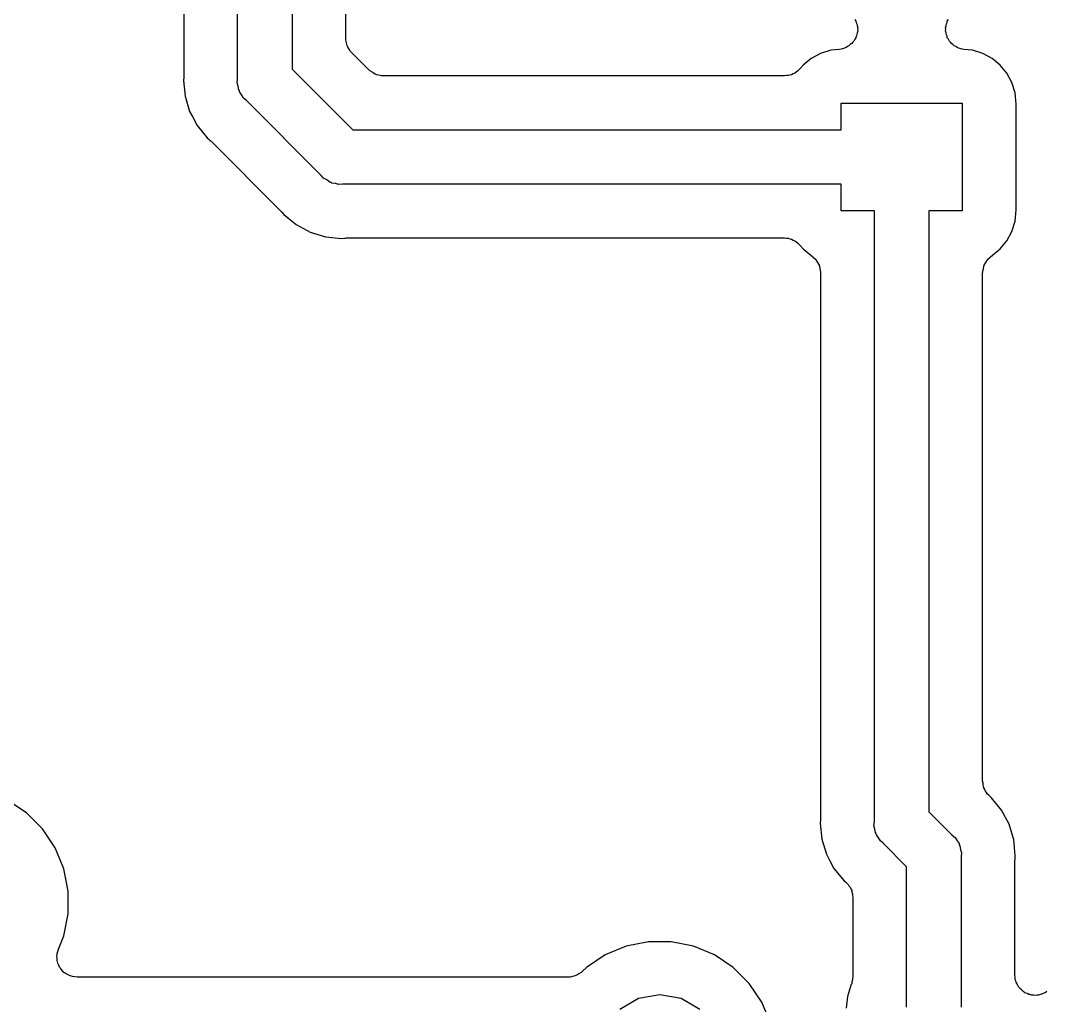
# Model space of a CAD drawing. Extents: x 91 to 190.2, y -113.9 to -59.9.
# Drawn here: x 168 to 175.64, y -82.08 to -74.74 of the extents above; entities that cross this region are included whole.
import ezdxf

# ---------------------------------------------------------------- set-up
doc = ezdxf.new("R2010")
doc.units = 0
doc.header["$MEASUREMENT"] = 0
doc.layers.add('BLACK', color=7, linetype='CONTINUOUS')

msp = doc.modelspace()

# ---------------------------------------------------------------- linework, layer by layer
at = {"layer": 'BLACK', "linetype": 'CONTINUOUS'}
for p, q in [((169.617, -75.1811), (169.617, -73.0725)), ((170.023, -73.1478), (170.023, -75.1058)), ((169.217, -73.2382), (169.217, -75.153)), ((170.423, -74.878), (170.423, -74.6963)), ((174.211, -74.7359), (174.22, -74.7481)), ((174.22, -74.7481), (174.222, -74.7592)), ((174.222, -74.7592), (174.227, -74.7696)), ((174.893, -74.7696), (174.898, -74.7592)), ((174.898, -74.7592), (174.9, -74.7481)), ((174.9, -74.7481), (174.909, -74.7359)), ((174.227, -74.7696), (174.229, -74.7843)), ((174.229, -74.8357), (174.227, -74.8504)), ((174.229, -74.7843), (174.233, -74.7986)), ((174.233, -74.8214), (174.229, -74.8357)), ((174.233, -74.7986), (174.231, -74.81)), ((174.231, -74.81), (174.233, -74.8214)), ((174.887, -74.7986), (174.891, -74.7843)), ((174.889, -74.81), (174.887, -74.7986)), ((174.887, -74.8214), (174.889, -74.81)), ((174.891, -74.8357), (174.887, -74.8214)), ((174.891, -74.7843), (174.893, -74.7696)), ((174.893, -74.8504), (174.891, -74.8357)), ((170.424, -74.8845), (170.423, -74.878)), ((170.424, -74.8911), (170.424, -74.8845)), ((170.429, -74.91), (170.424, -74.8911)), ((170.432, -74.9293), (170.429, -74.91)), ((174.197, -74.9054), (174.19, -74.9149)), ((174.205, -74.8974), (174.197, -74.9054)), ((174.211, -74.8841), (174.205, -74.8974)), ((174.22, -74.8719), (174.211, -74.8841)), ((174.222, -74.8608), (174.22, -74.8719)), ((174.227, -74.8504), (174.222, -74.8608)), ((174.898, -74.8608), (174.893, -74.8504)), ((174.9, -74.8719), (174.898, -74.8608)), ((174.909, -74.8841), (174.9, -74.8719)), ((174.915, -74.8974), (174.909, -74.8841)), ((174.923, -74.9054), (174.915, -74.8974)), ((174.93, -74.9149), (174.923, -74.9054)), ((170.436, -74.935), (170.432, -74.9293)), ((170.437, -74.9414), (170.436, -74.935)), ((170.448, -74.9575), (170.437, -74.9414)), ((170.458, -74.9744), (170.448, -74.9575)), ((170.463, -74.9787), (170.458, -74.9744)), ((170.467, -74.9841), (170.463, -74.9787)), ((170.596, -75.1129), (170.467, -74.9841)), ((173.956, -74.9887), (173.887, -75.0258)), ((174.032, -74.9658), (173.956, -74.9887)), ((174.098, -74.9593), (174.032, -74.9658)), ((174.109, -74.9562), (174.098, -74.9593)), ((174.12, -74.9553), (174.109, -74.9562)), ((174.134, -74.9492), (174.12, -74.9553)), ((174.148, -74.9452), (174.134, -74.9492)), ((174.157, -74.9385), (174.148, -74.9452)), ((174.168, -74.9338), (174.157, -74.9385)), ((174.178, -74.9235), (174.168, -74.9338)), ((174.19, -74.9149), (174.178, -74.9235)), ((174.942, -74.9235), (174.93, -74.9149)), ((174.952, -74.9338), (174.942, -74.9235)), ((174.963, -74.9385), (174.952, -74.9338)), ((174.972, -74.9452), (174.963, -74.9385)), ((174.986, -74.9492), (174.972, -74.9452)), ((175, -74.9553), (174.986, -74.9492)), ((175.011, -74.9562), (175, -74.9553)), ((175.022, -74.9593), (175.011, -74.9562)), ((175.088, -74.9658), (175.022, -74.9593)), ((175.164, -74.9887), (175.088, -74.9658)), ((175.233, -75.0258), (175.164, -74.9887)), ((173.887, -75.0258), (173.826, -75.0758)), ((175.294, -75.0758), (175.233, -75.0258)), ((170.023, -75.1058), (170.474, -75.5568)), ((170.601, -75.1167), (170.596, -75.1129)), ((170.606, -75.1217), (170.601, -75.1167)), ((170.623, -75.1315), (170.606, -75.1217)), ((170.639, -75.1427), (170.623, -75.1315)), ((170.645, -75.1445), (170.639, -75.1427)), ((173.752, -75.1408), (173.74, -75.1478)), ((173.765, -75.1359), (173.752, -75.1408)), ((173.774, -75.1279), (173.765, -75.1359)), ((173.785, -75.1217), (173.774, -75.1279)), ((173.794, -75.111), (173.785, -75.1217)), ((173.804, -75.102), (173.794, -75.111)), ((173.826, -75.0758), (173.804, -75.102)), ((175.344, -75.1367), (175.294, -75.0758)), ((175.381, -75.2062), (175.344, -75.1367)), ((169.216, -75.1677), (169.214, -75.19)), ((169.214, -75.19), (169.226, -75.3083)), ((169.217, -75.153), (169.216, -75.1603)), ((169.216, -75.1603), (169.216, -75.1677)), ((169.614, -75.208), (169.617, -75.1811)), ((169.621, -75.234), (169.614, -75.208)), ((170.651, -75.1478), (170.645, -75.1445)), ((170.67, -75.1512), (170.651, -75.1478)), ((170.689, -75.1562), (170.67, -75.1512)), ((170.695, -75.1557), (170.689, -75.1562)), ((170.702, -75.1568), (170.695, -75.1557)), ((173.688, -75.1568), (170.702, -75.1568)), ((173.702, -75.1544), (173.688, -75.1568)), ((173.716, -75.1542), (173.702, -75.1544)), ((173.728, -75.1499), (173.716, -75.1542)), ((173.74, -75.1478), (173.728, -75.1499)), ((175.404, -75.2816), (175.381, -75.2062)), ((169.626, -75.2606), (169.621, -75.234)), ((169.631, -75.2684), (169.626, -75.2606)), ((169.633, -75.2772), (169.631, -75.2684)), ((169.648, -75.2993), (169.633, -75.2772)), ((175.413, -75.3674), (175.404, -75.2816)), ((169.226, -75.3083), (169.26, -75.422)), ((169.662, -75.3226), (169.648, -75.2993)), ((169.683, -75.34), (169.662, -75.3226)), ((170.24, -75.8974), (169.683, -75.34)), ((174.11, -75.5568), (174.11, -75.36)), ((174.11, -75.36), (175.01, -75.36)), ((175.01, -75.36), (175.01, -76.16)), ((175.413, -76.1526), (175.413, -75.3674)), ((169.26, -75.422), (169.283, -75.4645)), ((169.283, -75.4645), (169.283, -75.4645)), ((169.283, -75.4645), (169.283, -75.4645)), ((169.283, -75.4645), (169.316, -75.5267)), ((169.316, -75.5267), (169.391, -75.6186)), ((170.474, -75.5568), (174.11, -75.5568)), ((169.391, -75.6186), (169.409, -75.6328)), ((169.409, -75.6328), (169.414, -75.6384)), ((169.414, -75.6384), (169.42, -75.6427)), ((169.42, -75.6427), (169.937, -76.1604)), ((170.257, -75.9181), (170.24, -75.8974)), ((170.281, -75.9315), (170.257, -75.9181)), ((170.303, -75.947), (170.281, -75.9315)), ((170.312, -75.9494), (170.303, -75.947)), ((170.319, -75.9539), (170.312, -75.9494)), ((170.346, -75.9586), (170.319, -75.9539)), ((170.372, -75.9655), (170.346, -75.9586)), ((170.399, -75.9632), (170.372, -75.9655)), ((174.11, -75.9632), (170.399, -75.9632)), ((174.11, -76.16), (174.11, -75.9632)), ((169.937, -76.1604), (169.942, -76.1664)), ((169.942, -76.1664), (169.947, -76.1713)), ((169.947, -76.1713), (169.961, -76.1886)), ((169.961, -76.1886), (170.053, -76.264)), ((174.357, -76.16), (174.11, -76.16)), ((174.357, -80.7111), (174.357, -76.16)), ((175.01, -76.16), (174.763, -76.16)), ((174.763, -76.16), (174.763, -80.6358)), ((175.404, -76.2384), (175.413, -76.1526)), ((170.053, -76.264), (170.136, -76.3082)), ((175.381, -76.3138), (175.404, -76.2384)), ((170.136, -76.3082), (170.136, -76.3082)), ((170.136, -76.3082), (170.158, -76.32)), ((170.158, -76.32), (170.272, -76.3545)), ((170.272, -76.3545), (170.39, -76.3661)), ((170.39, -76.3661), (170.412, -76.3639)), ((170.412, -76.3639), (170.42, -76.3645)), ((170.42, -76.3645), (170.427, -76.3632)), ((170.427, -76.3632), (173.688, -76.3632)), ((173.688, -76.3632), (173.702, -76.3656)), ((175.344, -76.3833), (175.381, -76.3138)), ((173.702, -76.3656), (173.716, -76.3658)), ((173.716, -76.3658), (173.728, -76.3701)), ((173.728, -76.3701), (173.74, -76.3722)), ((173.74, -76.3722), (173.752, -76.3792)), ((173.752, -76.3792), (173.765, -76.3841)), ((173.765, -76.3841), (173.774, -76.3921)), ((173.774, -76.3921), (173.785, -76.3983)), ((173.785, -76.3983), (173.794, -76.409)), ((173.794, -76.409), (173.804, -76.418)), ((173.804, -76.418), (173.826, -76.4442)), ((175.294, -76.4442), (175.344, -76.3833)), ((173.826, -76.4442), (173.898, -76.5036)), ((173.898, -76.5036), (173.903, -76.5094)), ((173.903, -76.5094), (173.918, -76.5215)), ((175.202, -76.5215), (175.217, -76.5094)), ((175.217, -76.5094), (175.222, -76.5036)), ((175.222, -76.5036), (175.294, -76.4442)), ((173.918, -76.5215), (173.92, -76.5236)), ((173.92, -76.5236), (173.922, -76.5252)), ((173.922, -76.5252), (173.934, -76.5456)), ((173.934, -76.5456), (173.946, -76.5657)), ((173.946, -76.5657), (173.947, -76.5681)), ((173.947, -76.5681), (173.948, -76.5703)), ((173.948, -76.5703), (173.952, -76.5935)), ((173.952, -76.5935), (173.957, -76.6167)), ((175.163, -76.6167), (175.168, -76.5936)), ((175.168, -76.5936), (175.172, -76.5703)), ((175.172, -76.5703), (175.173, -76.5681)), ((175.173, -76.5681), (175.174, -76.5657)), ((175.174, -76.5657), (175.186, -76.5456)), ((175.186, -76.5456), (175.198, -76.5252)), ((175.198, -76.5252), (175.2, -76.5236)), ((175.2, -76.5236), (175.202, -76.5215)), ((173.957, -76.6167), (173.956, -76.6191)), ((173.956, -76.6191), (173.957, -76.6216)), ((173.957, -76.6216), (173.957, -80.683)), ((175.164, -76.6191), (175.163, -76.6167)), ((175.163, -76.6216), (175.164, -76.6191)), ((175.163, -80.4068), (175.163, -76.6216)), ((175.166, -80.4205), (175.163, -80.4068)), ((175.166, -80.4345), (175.166, -80.4205)), ((175.17, -80.446), (175.166, -80.4345)), ((175.172, -80.4581), (175.17, -80.446)), ((175.179, -80.4702), (175.172, -80.4581)), ((175.184, -80.4832), (175.179, -80.4702)), ((175.192, -80.4926), (175.184, -80.4832)), ((168.046, -80.6442), (167.906, -80.5504)), ((175.198, -80.5032), (175.192, -80.4926)), ((175.209, -80.5122), (175.198, -80.5032)), ((175.218, -80.5228), (175.209, -80.5122)), ((175.229, -80.5314), (175.218, -80.5228)), ((175.304, -80.6233), (175.229, -80.5314)), ((174.763, -80.6358), (174.937, -80.8101)), ((175.36, -80.728), (175.304, -80.6233)), ((168.166, -80.7636), (168.046, -80.6442)), ((173.956, -80.6977), (173.954, -80.72)), ((173.957, -80.683), (173.956, -80.6903)), ((173.956, -80.6903), (173.956, -80.6977)), ((174.354, -80.738), (174.357, -80.7111)), ((168.26, -80.904), (168.166, -80.7636)), ((173.954, -80.72), (173.966, -80.8383)), ((174.361, -80.764), (174.354, -80.738)), ((174.366, -80.7906), (174.361, -80.764)), ((174.371, -80.7984), (174.366, -80.7906)), ((175.387, -80.8184), (175.36, -80.728)), ((173.966, -80.8383), (174, -80.9519)), ((174.373, -80.8072), (174.371, -80.7984)), ((174.388, -80.8293), (174.373, -80.8072)), ((174.402, -80.8526), (174.388, -80.8293)), ((174.423, -80.87), (174.402, -80.8526)), ((174.597, -81.0442), (174.423, -80.87)), ((174.937, -80.8101), (174.958, -80.8274)), ((174.958, -80.8274), (174.972, -80.8507)), ((174.972, -80.8507), (174.987, -80.8728)), ((175.394, -80.8417), (175.387, -80.8184)), ((175.387, -80.8184), (175.387, -80.8184)), ((175.406, -80.96), (175.394, -80.8417)), ((168.324, -81.06), (168.26, -80.904)), ((174.987, -80.8728), (174.989, -80.8816)), ((174.989, -80.8816), (174.994, -80.8894)), ((174.994, -80.8894), (174.999, -80.916)), ((174.999, -80.916), (175.006, -80.942)), ((175.006, -80.942), (175.003, -80.9689)), ((174, -80.9519), (174.024, -80.9969)), ((174.024, -80.9969), (174.056, -81.0567)), ((175.003, -80.9689), (175.003, -82.09)), ((175.403, -80.997), (175.404, -80.9897)), ((175.403, -81.8527), (175.403, -80.997)), ((175.404, -80.9823), (175.406, -80.96)), ((175.404, -80.9897), (175.404, -80.9823)), ((168.357, -81.2256), (168.324, -81.06)), ((174.056, -81.0567), (174.131, -81.1486)), ((174.597, -82.09), (174.597, -81.0442)), ((174.131, -81.1486), (174.142, -81.1572)), ((174.142, -81.1572), (174.151, -81.1678)), ((174.151, -81.1678), (174.162, -81.1768)), ((168.357, -81.3944), (168.357, -81.2256)), ((174.162, -81.1768), (174.168, -81.1874)), ((174.168, -81.1874), (174.176, -81.1968)), ((174.176, -81.1968), (174.181, -81.2098)), ((174.181, -81.2098), (174.188, -81.2219)), ((174.188, -81.2219), (174.19, -81.234)), ((174.19, -81.234), (174.194, -81.2455)), ((174.194, -81.2455), (174.194, -81.2595)), ((174.194, -81.2595), (174.197, -81.2732)), ((174.197, -81.2732), (174.197, -81.8647)), ((168.324, -81.56), (168.357, -81.3944)), ((168.283, -81.6594), (168.324, -81.56)), ((172.676, -81.6028), (172.51, -81.6357)), ((172.844, -81.6028), (172.676, -81.6028)), ((173.01, -81.6357), (172.844, -81.6028)), ((168.272, -81.7103), (168.274, -81.7006)), ((168.274, -81.7265), (168.272, -81.7103)), ((168.274, -81.6908), (168.28, -81.6754)), ((168.274, -81.7006), (168.274, -81.6908)), ((168.28, -81.6754), (168.283, -81.6594)), ((172.354, -81.7004), (172.214, -81.7942)), ((172.51, -81.6357), (172.354, -81.7004)), ((173.166, -81.7004), (173.01, -81.6357)), ((173.306, -81.7942), (173.166, -81.7004)), ((168.274, -81.7428), (168.274, -81.7265)), ((168.277, -81.7521), (168.274, -81.7428)), ((168.279, -81.7619), (168.277, -81.7521)), ((168.286, -81.7764), (168.279, -81.7619)), ((168.292, -81.7918), (168.286, -81.7764)), ((168.298, -81.7994), (168.292, -81.7918)), ((168.303, -81.8081), (168.298, -81.7994)), ((168.315, -81.8192), (168.303, -81.8081)), ((168.325, -81.8317), (168.315, -81.8192)), ((168.334, -81.8366), (168.325, -81.8317)), ((168.341, -81.8433), (168.334, -81.8366)), ((168.356, -81.8496), (168.341, -81.8433)), ((168.37, -81.8578), (168.356, -81.8496)), ((168.38, -81.8595), (168.37, -81.8578)), ((168.389, -81.8632), (168.38, -81.8595)), ((168.406, -81.864), (168.389, -81.8632)), ((172.111, -81.8612), (172.092, -81.8662)), ((172.13, -81.8578), (172.111, -81.8612)), ((172.136, -81.8545), (172.13, -81.8578)), ((172.142, -81.8527), (172.136, -81.8545)), ((172.158, -81.8415), (172.142, -81.8527)), ((172.175, -81.8317), (172.158, -81.8415)), ((172.179, -81.8267), (172.175, -81.8317)), ((172.185, -81.8229), (172.179, -81.8267)), ((172.214, -81.7942), (172.185, -81.8229)), ((173.426, -81.9136), (173.306, -81.7942)), ((175.406, -81.868), (175.403, -81.8527)), ((168.422, -81.8668), (168.406, -81.864)), ((172.079, -81.8668), (168.422, -81.8668)), ((172.085, -81.8657), (172.079, -81.8668)), ((172.092, -81.8662), (172.085, -81.8657)), ((173.52, -82.054), (173.426, -81.9136)), ((174.179, -81.9362), (174.156, -82.0116)), ((174.182, -81.9252), (174.179, -81.9354)), ((174.179, -81.9354), (174.179, -81.9362)), ((174.188, -81.916), (174.182, -81.9252)), ((174.19, -81.9007), (174.188, -81.916)), ((174.195, -81.8859), (174.19, -81.9007)), ((174.197, -81.8647), (174.195, -81.8752)), ((174.195, -81.8752), (174.195, -81.8859)), ((175.406, -81.8836), (175.406, -81.868)), ((175.41, -81.8935), (175.406, -81.8836)), ((175.412, -81.904), (175.41, -81.8935)), ((175.42, -81.9175), (175.412, -81.904)), ((175.426, -81.9319), (175.42, -81.9175)), ((175.433, -81.9399), (175.426, -81.9319)), ((172.601, -82.0237), (172.76, -81.9957)), ((172.76, -81.9957), (172.919, -82.0237)), ((174.156, -82.0116), (174.147, -82.0974)), ((175.438, -81.9491), (175.433, -81.9399)), ((175.45, -81.9591), (175.438, -81.9491)), ((175.461, -81.9707), (175.45, -81.9591)), ((175.47, -81.9757), (175.461, -81.9707)), ((175.478, -81.9826), (175.47, -81.9757)), ((175.493, -81.9879), (175.478, -81.9826)), ((175.507, -81.9953), (175.493, -81.9879)), ((175.517, -81.9968), (175.507, -81.9953)), ((175.527, -82.0004), (175.517, -81.9968)), ((175.543, -82.0004), (175.527, -82.0004)), ((175.558, -82.0026), (175.543, -82.0004)), ((175.569, -82.0004), (175.558, -82.0026)), ((175.579, -82.0004), (175.569, -82.0004)), ((175.594, -81.9951), (175.579, -82.0004)), ((175.609, -81.9919), (175.594, -81.9951)), ((175.618, -81.9863), (175.609, -81.9919)), ((175.628, -81.9826), (175.618, -81.9863)), ((175.64, -81.9726), (175.628, -81.9826)), ((172.462, -82.1044), (172.601, -82.0237)), ((172.919, -82.0237), (173.058, -82.1044)), ((173.584, -82.21), (173.52, -82.054))]:
    msp.add_line(p, q, dxfattribs=at)

doc.saveas('drawing.dxf')
